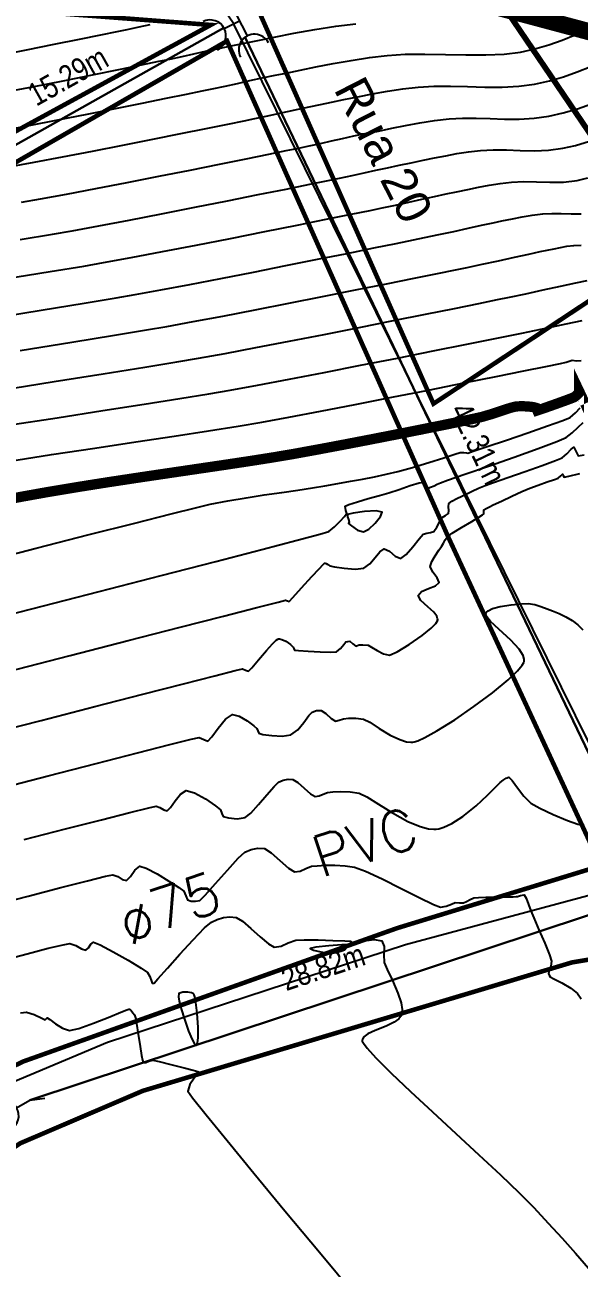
# Model space of a CAD drawing. Extents: x 360931 to 362237, y 7351473 to 7352200.
# Drawn here: x 361569.9 to 361594.2, y 7351687.7 to 7351742 of the extents above; entities that cross this region are included whole.
import ezdxf
from ezdxf.enums import TextEntityAlignment as Align

# ---------------------------------------------------------------- set-up
doc = ezdxf.new("R2010")
doc.units = 0
for name, color, linetype in [('A_Curvas Intermediarias', 37, 'Continuous'), ('A_Curvas Mestras', 32, 'Continuous'), ('AGUA', 3, 'Continuous'), ('LISTAGEM_TEXTO', 7, 'Continuous'), ('PONTOS-Pontos - Água_U', 1, 'Continuous'), ('PS_IND_COMPRIMENTO', 7, 'Continuous'), ('TEXTO', 7, 'Continuous'), ('ZZ-Carimbo Texto', 7, 'Continuous')]:
    doc.layers.add(name, color=color, linetype=linetype)
doc.layers.add('TUBO_PE_80_NTS194_PN_12_5', color=5, linetype='Continuous', lineweight=30)
doc.styles.add('CARIMBO', font='arial.ttf', dxfattribs={"height": 2})
doc.styles.add('ROMANS', font='arial.ttf', dxfattribs={"height": 2})
doc.styles.add('SABESP', font='ROMANS.shx', dxfattribs={"height": 2})
picture_1 = doc.add_image_def('image1.tif', size_in_pixel=(23490, 20550))

# ---------------------------------------------------------------- blocks, each defined once
blk = doc.blocks.new('*U1016')
for p, q in [((-0.135, 0), (0, 0)), ((0, 0), (0.121, -0.049))]:
    blk.add_line(p, q)
blk.add_arc((-0.272, 0), 0.138, 270.0906, 90.0906)
blk = doc.blocks.new('*U1019', base_point=(361544.508, 7351672.666))
for p, q in [((361544.382, 7351672.606), (361544.634, 7351672.77)), ((361544.59, 7351672.562), (361544.508, 7351672.688))]:
    blk.add_line(p, q)
for centre, start, end in [((361544.75, 7351672.845), 122.9683, 302.9683), ((361544.266, 7351672.532), 302.9683, 122.9683), ((361544.665, 7351672.447), 32.9683, 212.9683)]:
    blk.add_arc(centre, 0.138, start, end)

msp = doc.modelspace()

# ---------------------------------------------------------------- linework, layer by layer
at = {"color": 0, "const_width": 0.2}
for points in [[(361556.604, 7351794.872), (361557.809, 7351793.852), (361549.666, 7351782.966), (361539.023, 7351771.445), (361529.286, 7351767.979), (361519.1, 7351770.126), (361511.497, 7351763.389), (361510.073, 7351761.671), (361507.671, 7351761.026), (361501.36, 7351763.093), (361500.898, 7351762.188), (361521.024, 7351751.265), (361541.688, 7351746.488), (361579.439, 7351744.25), (361587.794, 7351725.479), (361608.852, 7351739.389), (361632.208, 7351752.383), (361650.459, 7351795.374), (361692.77, 7351833.923)], [(361515.043, 7351713.363), (361516.663, 7351714.283), (361523.865, 7351718.198), (361533.156, 7351724.22), (361565.571, 7351735.233), (361578.055, 7351742.036), (361541.616, 7351744.816), (361520.401, 7351749.34), (361500.537, 7351761.517), (361499.307, 7351758.019), (361491.741, 7351759.374), (361489.755, 7351760.162), (361489.502, 7351761.296), (361486.949, 7351762.178), (361485.561, 7351762.304), (361483.544, 7351760.855), (361478.971, 7351756.283), (361475.249, 7351751.49), (361471.178, 7351742.74)], [(361418.062, 7351615.73), (361428.57, 7351620.209), (361442.639, 7351627.221), (361466.39, 7351637.679), (361485.303, 7351646.596), (361504.158, 7351656.341), (361520.394, 7351664.733), (361531.732, 7351670.921), (361539.767, 7351676.481), (361564.759, 7351694.257), (361569.859, 7351696.729), (361586.199, 7351702.555), (361595.11, 7351705.284), (361588.465, 7351719.596), (361578.767, 7351741.335), (361566.162, 7351734.098), (361548.463, 7351728.201), (361533.981, 7351723.108), (361524.91, 7351717.088)], [(361543.562, 7351674.222), (361543.693, 7351674.307), (361553.67, 7351681.769), (361564.892, 7351689.923), (361569.727, 7351693.154), (361575.087, 7351695.446), (361593.854, 7351701.059), (361602.658, 7351702.525), (361623.407, 7351674.972), (361623.407, 7351674.972)]]:
    msp.add_lwpolyline(points, dxfattribs=at)
at = {"layer": 'A_Curvas Intermediarias', "flags": 128}
for points, elevation in [([(361568.734, 7351740.702), (361570.005, 7351740.953), (361571.214, 7351741.194), (361572.31, 7351741.416), (361573.241, 7351741.605), (361573.956, 7351741.752), (361574.403, 7351741.844), (361574.918, 7351741.953), (361575.408, 7351742.062)], 52), ([(361568.925, 7351739.076), (361570.266, 7351739.337), (361571.604, 7351739.6), (361572.881, 7351739.856), (361574.042, 7351740.09), (361575.03, 7351740.291), (361575.788, 7351740.446), (361576.261, 7351740.543), (361576.802, 7351740.658), (361577.317, 7351740.772), (361577.824, 7351740.885), (361578.34, 7351740.997), (361578.881, 7351741.108), (361579.378, 7351741.21), (361580.039, 7351741.348), (361580.825, 7351741.508), (361581.694, 7351741.676), (361582.608, 7351741.838), (361583.524, 7351741.98), (361584.404, 7351742.088)], 51), ([(361569.222, 7351735.829), (361570.34, 7351736.033), (361571.577, 7351736.266), (361572.885, 7351736.519), (361574.214, 7351736.78), (361575.519, 7351737.039), (361576.75, 7351737.286), (361577.859, 7351737.51), (361578.798, 7351737.701), (361579.52, 7351737.848), (361579.976, 7351737.942), (361580.473, 7351738.047), (361580.948, 7351738.151), (361581.412, 7351738.255), (361581.877, 7351738.358), (361582.352, 7351738.46), (361582.85, 7351738.561), (361583.329, 7351738.659), (361583.878, 7351738.773), (361584.481, 7351738.896), (361585.123, 7351739.02), (361585.788, 7351739.137), (361586.46, 7351739.24), (361587.125, 7351739.32), (361587.807, 7351739.36), (361588.531, 7351739.361), (361589.28, 7351739.342), (361590.039, 7351739.322), (361590.792, 7351739.32), (361591.523, 7351739.356), (361592.215, 7351739.449), (361592.864, 7351739.595), (361593.483, 7351739.774), (361594.081, 7351739.983), (361594.668, 7351740.215)], 49), ([(361569.782, 7351734.294), (361570.605, 7351734.435), (361571.754, 7351734.645), (361573.034, 7351734.887), (361574.395, 7351735.149), (361575.784, 7351735.422), (361577.151, 7351735.693), (361578.442, 7351735.952), (361579.608, 7351736.187), (361580.596, 7351736.388), (361581.355, 7351736.543), (361581.833, 7351736.641), (361582.352, 7351736.751), (361582.848, 7351736.86), (361583.333, 7351736.968), (361583.818, 7351737.076), (361584.315, 7351737.183), (361584.834, 7351737.288), (361585.385, 7351737.4), (361585.966, 7351737.52), (361586.571, 7351737.641), (361587.196, 7351737.756), (361587.836, 7351737.857), (361588.486, 7351737.936), (361589.059, 7351737.968), (361589.657, 7351737.965), (361590.274, 7351737.945), (361590.905, 7351737.924), (361591.545, 7351737.922), (361592.19, 7351737.957), (361592.833, 7351738.046), (361593.467, 7351738.19), (361594.088, 7351738.371), (361594.703, 7351738.585)], 48), ([(361569.728, 7351732.662), (361571.14, 7351732.896), (361571.988, 7351733.041), (361573.167, 7351733.256), (361574.49, 7351733.506), (361575.904, 7351733.78), (361577.353, 7351734.064), (361578.782, 7351734.347), (361580.135, 7351734.618), (361581.357, 7351734.865), (361582.394, 7351735.075), (361583.19, 7351735.238), (361583.691, 7351735.34), (361584.235, 7351735.455), (361584.758, 7351735.57), (361585.27, 7351735.685), (361585.779, 7351735.797), (361586.292, 7351735.908), (361586.819, 7351736.015), (361587.34, 7351736.12), (361587.839, 7351736.223), (361588.328, 7351736.321), (361588.818, 7351736.411), (361589.32, 7351736.489), (361589.846, 7351736.552), (361590.403, 7351736.58), (361590.987, 7351736.571), (361591.59, 7351736.55), (361592.206, 7351736.539), (361592.829, 7351736.562), (361593.451, 7351736.643), (361594.009, 7351736.773), (361594.609, 7351736.952)], 47), ([(361569.052, 7351730.932), (361571.036, 7351731.256), (361572.498, 7351731.498), (361573.371, 7351731.647), (361574.579, 7351731.868), (361575.946, 7351732.126), (361577.413, 7351732.41), (361578.921, 7351732.706), (361580.412, 7351733.001), (361581.827, 7351733.284), (361583.106, 7351733.542), (361584.192, 7351733.763), (361585.026, 7351733.932), (361585.548, 7351734.04), (361586.132, 7351734.163), (361586.718, 7351734.291), (361587.291, 7351734.417), (361587.838, 7351734.538), (361588.347, 7351734.648), (361588.803, 7351734.742), (361589.297, 7351734.842), (361589.769, 7351734.939), (361590.234, 7351735.029), (361590.708, 7351735.106), (361591.207, 7351735.168), (361591.741, 7351735.191), (361592.303, 7351735.177), (361592.884, 7351735.159), (361593.476, 7351735.169), (361594.07, 7351735.241), (361594.55, 7351735.356)], 46), ([(361569.724, 7351727.813), (361571.981, 7351728.175), (361573.843, 7351728.477), (361575.249, 7351728.708), (361576.136, 7351728.859), (361577.279, 7351729.068), (361578.581, 7351729.313), (361579.992, 7351729.585), (361581.463, 7351729.872), (361582.943, 7351730.164), (361584.384, 7351730.451), (361585.736, 7351730.723), (361586.949, 7351730.967), (361587.975, 7351731.175), (361588.763, 7351731.336), (361589.263, 7351731.438), (361589.928, 7351731.578), (361590.637, 7351731.731), (361591.332, 7351731.883), (361591.958, 7351732.02), (361592.456, 7351732.129), (361592.772, 7351732.195), (361593.067, 7351732.255), (361593.348, 7351732.312), (361593.631, 7351732.362), (361593.928, 7351732.4), (361594.252, 7351732.41)], 44), ([(361568.772, 7351726.062), (361571.203, 7351726.444), (361573.356, 7351726.785), (361575.167, 7351727.075), (361576.576, 7351727.304), (361577.519, 7351727.465), (361578.688, 7351727.679), (361580.027, 7351727.931), (361581.484, 7351728.212), (361583.007, 7351728.509), (361584.544, 7351728.813), (361586.041, 7351729.111), (361587.448, 7351729.393), (361588.712, 7351729.648), (361589.78, 7351729.864), (361590.6, 7351730.031), (361591.121, 7351730.138), (361591.826, 7351730.286), (361592.596, 7351730.451), (361593.353, 7351730.616), (361594.017, 7351730.761), (361594.511, 7351730.869)], 43), ([(361569.189, 7351724.537), (361571.338, 7351724.869), (361573.338, 7351725.178), (361575.142, 7351725.46), (361576.702, 7351725.706), (361577.971, 7351725.912), (361578.902, 7351726.071), (361580.101, 7351726.29), (361581.49, 7351726.553), (361583.01, 7351726.846), (361584.606, 7351727.158), (361586.217, 7351727.476), (361587.786, 7351727.788), (361589.256, 7351728.083), (361590.568, 7351728.347), (361591.664, 7351728.569), (361592.487, 7351728.736), (361592.978, 7351728.837), (361593.601, 7351728.967), (361594.292, 7351729.115)], 42), ([(361569.177, 7351722.961), (361571.098, 7351723.253), (361572.98, 7351723.536), (361574.779, 7351723.807), (361576.453, 7351724.062), (361577.958, 7351724.294), (361579.25, 7351724.501), (361580.285, 7351724.677), (361581.464, 7351724.893), (361582.849, 7351725.155), (361584.373, 7351725.45), (361585.969, 7351725.762), (361587.572, 7351726.079), (361589.114, 7351726.387), (361590.529, 7351726.671), (361591.751, 7351726.917), (361592.712, 7351727.112), (361593.348, 7351727.241), (361593.59, 7351727.291), (361593.727, 7351727.337), (361593.865, 7351727.376), (361594.05, 7351727.354), (361594.254, 7351727.362)], 41), ([(361567.826, 7351718.497), (361570.415, 7351719.162), (361572.74, 7351719.757), (361574.732, 7351720.265), (361576.324, 7351720.667), (361577.447, 7351720.946), (361578.032, 7351721.083), (361578.807, 7351721.233), (361579.601, 7351721.368), (361580.392, 7351721.491), (361581.156, 7351721.603), (361581.869, 7351721.705), (361582.508, 7351721.8), (361583.05, 7351721.889), (361583.611, 7351721.989), (361584.16, 7351722.087), (361584.697, 7351722.185), (361585.221, 7351722.288), (361585.732, 7351722.397), (361586.23, 7351722.514), (361586.882, 7351722.694), (361587.589, 7351722.911), (361588.242, 7351723.12), (361588.734, 7351723.281), (361588.955, 7351723.348), (361589.125, 7351723.347), (361589.237, 7351723.338), (361589.296, 7351723.322), (361589.533, 7351723.401), (361590.145, 7351723.608), (361590.987, 7351723.893), (361591.915, 7351724.211), (361592.785, 7351724.513), (361593.453, 7351724.753), (361593.773, 7351724.882), (361594.007, 7351725.078), (361594.214, 7351725.298)], 39), ([(361567.139, 7351715.722), (361570.238, 7351716.516), (361573.178, 7351717.271), (361575.884, 7351717.968), (361578.278, 7351718.587), (361580.284, 7351719.109), (361581.827, 7351719.514), (361582.83, 7351719.783), (361583.216, 7351719.897), (361583.468, 7351720.091), (361583.713, 7351720.34), (361583.898, 7351720.556), (361583.972, 7351720.649), (361584.01, 7351720.685), (361583.956, 7351720.819), (361583.932, 7351721.007), (361584.094, 7351721.079), (361584.464, 7351721.194), (361584.944, 7351721.33), (361585.435, 7351721.467), (361585.84, 7351721.583), (361586.296, 7351721.733), (361586.775, 7351721.898), (361587.172, 7351722.021), (361587.38, 7351722.047), (361587.462, 7351721.927), (361587.506, 7351721.746), (361587.534, 7351721.605), (361587.585, 7351721.436), (361587.618, 7351721.327), (361587.686, 7351721.29), (361587.641, 7351721.386), (361587.56, 7351721.58), (361587.535, 7351721.732), (361587.66, 7351721.83), (361587.825, 7351721.896), (361587.959, 7351721.961), (361588.096, 7351722.02), (361588.411, 7351722.131), (361589.167, 7351722.393), (361590.193, 7351722.751), (361591.319, 7351723.147), (361592.376, 7351723.525), (361593.192, 7351723.828), (361593.598, 7351723.999), (361593.864, 7351724.201), (361594.126, 7351724.451), (361594.332, 7351724.662)], 38), ([(361569.144, 7351713.764), (361571.901, 7351714.473), (361574.45, 7351715.129), (361576.713, 7351715.711), (361578.611, 7351716.199), (361580.065, 7351716.573), (361580.997, 7351716.812), (361581.328, 7351716.896), (361581.406, 7351716.861), (361581.48, 7351716.832), (361581.647, 7351717.008), (361582.027, 7351717.425), (361582.48, 7351717.921), (361582.801, 7351718.269), (361582.971, 7351718.447), (361583.033, 7351718.508), (361583.046, 7351718.516), (361583.062, 7351718.515), (361583.102, 7351718.497), (361583.172, 7351718.449), (361583.258, 7351718.397), (361583.463, 7351718.354), (361583.885, 7351718.287), (361584.367, 7351718.248), (361584.749, 7351718.291), (361585.01, 7351718.476), (361585.24, 7351718.753), (361585.445, 7351719.011), (361585.631, 7351719.137), (361585.875, 7351719.034), (361586.123, 7351718.819), (361586.364, 7351718.72), (361586.595, 7351718.887), (361586.888, 7351719.228), (361587.165, 7351719.578), (361587.345, 7351719.773), (361587.499, 7351719.823), (361587.663, 7351719.844), (361587.808, 7351719.901), (361587.942, 7351720.084), (361588.073, 7351720.338), (361588.175, 7351720.511), (361588.326, 7351720.595), (361588.455, 7351720.686), (361588.465, 7351720.811), (361588.444, 7351720.973), (361588.466, 7351721.116), (361588.597, 7351721.226), (361588.808, 7351721.331), (361589.031, 7351721.435), (361589.225, 7351721.531), (361589.479, 7351721.652), (361589.765, 7351721.781), (361590.051, 7351721.903), (361590.415, 7351722.037), (361591.043, 7351722.257), (361591.798, 7351722.52), (361592.539, 7351722.78), (361593.127, 7351722.993), (361593.423, 7351723.115), (361593.628, 7351723.293), (361593.809, 7351723.49), (361593.935, 7351723.574), (361594.022, 7351723.402), (361594.121, 7351723.206), (361594.38, 7351723.239)], 37), ([(361568.11, 7351710.987), (361570.632, 7351711.637), (361572.984, 7351712.243), (361575.087, 7351712.784), (361576.862, 7351713.24), (361578.232, 7351713.591), (361579.117, 7351713.816), (361579.44, 7351713.894), (361579.576, 7351713.831), (361579.703, 7351713.783), (361579.848, 7351713.934), (361580.139, 7351714.281), (361580.491, 7351714.694), (361580.756, 7351714.986), (361580.916, 7351715.138), (361580.994, 7351715.193), (361581.022, 7351715.203), (361581.066, 7351715.204), (361581.166, 7351715.179), (361581.332, 7351715.094), (361581.536, 7351714.949), (361581.663, 7351714.842), (361581.69, 7351714.776), (361581.718, 7351714.714), (361581.898, 7351714.695), (361582.32, 7351714.661), (361582.836, 7351714.628), (361583.297, 7351714.614), (361583.554, 7351714.635), (361583.73, 7351714.775), (361583.879, 7351714.962), (361583.956, 7351715.065), (361584.043, 7351715.089), (361584.13, 7351715.096), (361584.267, 7351714.991), (361584.398, 7351714.889), (361584.473, 7351714.91), (361584.549, 7351714.938), (361584.701, 7351714.947), (361584.931, 7351714.93), (361585.088, 7351714.845), (361585.33, 7351714.689), (361585.606, 7351714.545), (361585.867, 7351714.494), (361586.202, 7351714.633), (361586.732, 7351714.951), (361587.305, 7351715.353), (361587.693, 7351715.671), (361587.892, 7351715.876), (361587.963, 7351715.985), (361587.977, 7351716.029), (361587.976, 7351716.08), (361587.937, 7351716.188), (361587.804, 7351716.361), (361587.55, 7351716.598), (361587.243, 7351716.877), (361587.122, 7351717.102), (361587.276, 7351717.266), (361587.577, 7351717.399), (361587.879, 7351717.523), (361588.038, 7351717.659), (361587.962, 7351717.875), (361587.765, 7351718.114), (361587.654, 7351718.362), (361587.72, 7351718.582), (361587.868, 7351718.836), (361588.033, 7351719.072), (361588.147, 7351719.238), (361588.226, 7351719.39), (361588.303, 7351719.534), (361588.404, 7351719.665), (361588.614, 7351719.814), (361589.012, 7351720.062), (361589.464, 7351720.335), (361589.775, 7351720.523), (361589.934, 7351720.62), (361589.988, 7351720.655), (361589.997, 7351720.662), (361590, 7351720.673), (361590.002, 7351720.707), (361589.998, 7351720.774), (361590.001, 7351720.841), (361590.099, 7351720.903), (361590.236, 7351720.973), (361590.405, 7351721.054), (361590.764, 7351721.223), (361591.216, 7351721.433), (361591.662, 7351721.636), (361592.006, 7351721.785), (361592.375, 7351721.925), (361592.768, 7351722.062), (361593.09, 7351722.173), (361593.248, 7351722.232), (361593.358, 7351722.33), (361593.436, 7351722.401), (361593.47, 7351722.335), (361593.505, 7351722.265), (361593.713, 7351722.313), (361594.193, 7351722.433)], 36), ([(361584.038, 7351720.635), (361584.029, 7351720.612), (361584.035, 7351720.542), (361584.075, 7351720.415), (361584.114, 7351720.319), (361584.085, 7351720.248), (361584.209, 7351720.143), (361584.477, 7351719.958), (361584.737, 7351719.877), (361584.962, 7351720.003), (361585.247, 7351720.261), (361585.479, 7351720.543), (361585.544, 7351720.743), (361585.282, 7351720.802), (361584.778, 7351720.772), (361584.28, 7351720.699), (361584.038, 7351720.635)], 38), ([(361569.892, 7351706.425), (361571.705, 7351706.894), (361573.276, 7351707.298), (361574.517, 7351707.614), (361575.342, 7351707.82), (361575.663, 7351707.891), (361575.834, 7351707.825), (361575.996, 7351707.723), (361576.149, 7351707.687), (361576.294, 7351707.832), (361576.493, 7351708.124), (361576.726, 7351708.42), (361576.975, 7351708.576), (361577.341, 7351708.478), (361577.823, 7351708.203), (361578.257, 7351707.905), (361578.474, 7351707.732), (361578.536, 7351707.572), (361578.603, 7351707.432), (361578.824, 7351707.371), (361579.205, 7351707.337), (361579.565, 7351707.391), (361579.809, 7351707.588), (361580.147, 7351707.959), (361580.508, 7351708.387), (361580.822, 7351708.754), (361581.018, 7351708.944), (361581.22, 7351709.03), (361581.436, 7351709.072), (361581.647, 7351709.056), (361581.858, 7351708.923), (361582.14, 7351708.675), (361582.417, 7351708.431), (361582.615, 7351708.308), (361582.79, 7351708.334), (361582.969, 7351708.42), (361583.159, 7351708.486), (361583.392, 7351708.509), (361583.748, 7351708.524), (361584.154, 7351708.512), (361584.538, 7351708.458), (361584.878, 7351708.297), (361585.388, 7351707.979), (361586.008, 7351707.592), (361586.676, 7351707.223), (361587.205, 7351706.998), (361587.578, 7351706.9), (361587.808, 7351706.879), (361587.916, 7351706.884), (361588.023, 7351706.9), (361588.247, 7351706.963), (361588.599, 7351707.126), (361589.08, 7351707.437), (361589.66, 7351707.906), (361590.163, 7351708.374), (361590.533, 7351708.743), (361590.712, 7351708.917), (361590.843, 7351709.021), (361590.97, 7351709.118), (361591.092, 7351709.151), (361591.233, 7351709.009), (361591.461, 7351708.692), (361591.744, 7351708.322), (361592.053, 7351708.023), (361592.442, 7351707.798), (361593.022, 7351707.522), (361593.656, 7351707.259), (361594.112, 7351707.102), (361594.378, 7351707.036)], 34), ([(361568.461, 7351703.541), (361570.074, 7351703.961), (361571.506, 7351704.332), (361572.664, 7351704.628), (361573.452, 7351704.822), (361573.775, 7351704.89), (361573.985, 7351704.809), (361574.183, 7351704.683), (361574.372, 7351704.639), (361574.552, 7351704.81), (361574.738, 7351705.094), (361574.952, 7351705.263), (361575.234, 7351705.174), (361575.705, 7351704.927), (361576.228, 7351704.615), (361576.666, 7351704.333), (361576.88, 7351704.177), (361576.959, 7351703.971), (361577.045, 7351703.791), (361577.193, 7351703.739), (361577.388, 7351703.73), (361577.571, 7351703.769), (361577.812, 7351704), (361578.261, 7351704.501), (361578.787, 7351705.097), (361579.26, 7351705.616), (361579.549, 7351705.884), (361579.825, 7351706), (361580.118, 7351706.058), (361580.405, 7351706.036), (361580.693, 7351705.854), (361581.076, 7351705.517), (361581.454, 7351705.185), (361581.723, 7351705.018), (361581.962, 7351705.053), (361582.205, 7351705.17), (361582.463, 7351705.26), (361582.701, 7351705.286), (361583.058, 7351705.306), (361583.484, 7351705.311), (361583.928, 7351705.286), (361584.342, 7351705.222), (361584.826, 7351705.042), (361585.551, 7351704.705), (361586.378, 7351704.295), (361587.171, 7351703.897), (361587.792, 7351703.593), (361588.104, 7351703.468), (361588.343, 7351703.511), (361588.576, 7351703.609), (361588.749, 7351703.672), (361588.927, 7351703.665), (361589.104, 7351703.664), (361589.238, 7351703.721), (361589.394, 7351703.808), (361589.561, 7351703.875), (361589.769, 7351703.896), (361590.079, 7351703.904), (361590.407, 7351703.906), (361590.668, 7351703.909), (361590.978, 7351703.919), (361591.278, 7351703.929), (361591.414, 7351703.934), (361591.472, 7351703.937), (361591.595, 7351703.984), (361591.764, 7351704.006), (361591.844, 7351703.866), (361591.944, 7351703.593), (361592.048, 7351703.31), (361592.18, 7351703.004), (361592.406, 7351702.484), (361592.657, 7351701.896), (361592.863, 7351701.39), (361592.953, 7351701.114), (361592.925, 7351700.897), (361592.859, 7351700.685), (361592.823, 7351700.575), (361592.854, 7351700.501), (361592.897, 7351700.432), (361593.056, 7351700.348), (361593.407, 7351700.162), (361593.803, 7351699.926), (361594.095, 7351699.695), (361594.249, 7351699.467)], 33), ([(361568.923, 7351701.148), (361570.028, 7351701.439), (361570.947, 7351701.676), (361571.595, 7351701.834), (361571.887, 7351701.888), (361572.154, 7351701.796), (361572.406, 7351701.65), (361572.594, 7351701.59), (361572.713, 7351701.692), (361572.813, 7351701.854), (361572.928, 7351701.95), (361573.214, 7351701.832), (361573.783, 7351701.528), (361574.445, 7351701.151), (361575.009, 7351700.811), (361575.285, 7351700.622), (361575.387, 7351700.443), (361575.458, 7351700.246), (361575.487, 7351700.151), (361575.576, 7351700.147), (361575.742, 7351700.334), (361576.156, 7351700.803), (361576.709, 7351701.42), (361577.288, 7351702.052), (361577.782, 7351702.564), (361578.08, 7351702.823), (361578.338, 7351702.94), (361578.614, 7351703.018), (361578.893, 7351703.047), (361579.163, 7351703.016), (361579.441, 7351702.855), (361579.812, 7351702.541), (361580.212, 7351702.18), (361580.574, 7351701.874), (361580.831, 7351701.728), (361581.134, 7351701.773), (361581.441, 7351701.92), (361581.768, 7351702.034), (361582.144, 7351702.049), (361582.745, 7351702.041), (361583.395, 7351702.02), (361583.921, 7351701.998), (361584.146, 7351701.986), (361584.22, 7351701.949), (361584.294, 7351701.917), (361584.405, 7351701.948), (361584.498, 7351701.981), (361584.552, 7351701.965), (361584.768, 7351702.009), (361585.201, 7351702.061), (361585.539, 7351701.998), (361585.633, 7351701.755), (361585.626, 7351701.41), (361585.643, 7351701.057), (361585.768, 7351700.746), (361585.995, 7351700.269), (361586.236, 7351699.719), (361586.378, 7351699.289), (361586.425, 7351699.004), (361586.417, 7351698.843), (361586.399, 7351698.773), (361586.37, 7351698.71), (361586.279, 7351698.594), (361586.075, 7351698.443), (361585.722, 7351698.273), (361585.245, 7351698.085), (361584.917, 7351697.931), (361584.747, 7351697.802), (361584.686, 7351697.704), (361584.673, 7351697.651), (361584.678, 7351697.619), (361584.727, 7351697.522), (361584.893, 7351697.304), (361585.27, 7351696.894), (361585.946, 7351696.221), (361586.795, 7351695.414), (361587.757, 7351694.52), (361588.773, 7351693.583), (361589.782, 7351692.651), (361590.726, 7351691.771), (361591.545, 7351690.988), (361592.18, 7351690.348), (361592.815, 7351689.668), (361593.421, 7351689.005), (361594.004, 7351688.351), (361594.573, 7351687.699)], 32), ([(361583.435, 7351701.482), (361583.461, 7351701.486), (361583.524, 7351701.498), (361583.637, 7351701.524), (361583.789, 7351701.564), (361583.909, 7351701.612), (361584.004, 7351701.723), (361584.046, 7351701.828), (361583.781, 7351701.826), (361583.217, 7351701.788), (361582.654, 7351701.73), (361582.396, 7351701.668), (361582.55, 7351701.587), (361582.866, 7351701.515), (361583.102, 7351701.476), (361583.269, 7351701.468), (361583.435, 7351701.482)], 32), ([(361576.697, 7351699.266), (361576.699, 7351699.26), (361576.705, 7351699.236), (361576.71, 7351699.219), (361576.766, 7351699.03), (361576.905, 7351698.581), (361577.088, 7351698.05), (361577.237, 7351697.684), (361577.338, 7351697.503), (361577.395, 7351697.448), (361577.42, 7351697.444), (361577.441, 7351697.458), (361577.473, 7351697.539), (361577.5, 7351697.769), (361577.5, 7351698.211), (361577.459, 7351698.847), (361577.406, 7351699.303), (361577.361, 7351699.55), (361577.33, 7351699.648), (361577.315, 7351699.671), (361577.287, 7351699.694), (361577.208, 7351699.728), (361577.054, 7351699.756), (361576.837, 7351699.754), (361576.663, 7351699.702), (361576.64, 7351699.557), (361576.672, 7351699.364), (361576.697, 7351699.266)], 31), ([(361569.738, 7351698.852), (361569.999, 7351698.887), (361570.34, 7351698.787), (361570.665, 7351698.625), (361570.817, 7351698.542), (361570.861, 7351698.59), (361570.905, 7351698.636), (361571.012, 7351698.556), (361571.262, 7351698.374), (361571.577, 7351698.187), (361571.879, 7351698.087), (361572.281, 7351698.174), (361572.93, 7351698.406), (361573.64, 7351698.687), (361574.127, 7351698.883), (361574.381, 7351698.98), (361574.476, 7351699.01), (361574.497, 7351699.012), (361574.524, 7351699), (361574.58, 7351698.955), (361574.654, 7351698.861), (361574.713, 7351698.768), (361574.752, 7351698.681), (361574.783, 7351698.59), (361574.813, 7351698.385), (361574.878, 7351697.925), (361574.961, 7351697.378), (361575.028, 7351696.992), (361575.074, 7351696.787), (361575.1, 7351696.712), (361575.111, 7351696.697), (361575.14, 7351696.685), (361575.212, 7351696.69), (361575.343, 7351696.737), (361575.529, 7351696.784), (361575.797, 7351696.729), (361576.309, 7351696.603), (361576.889, 7351696.451), (361577.287, 7351696.344), (361577.488, 7351696.288), (361577.556, 7351696.267), (361577.565, 7351696.263), (361577.563, 7351696.257), (361577.545, 7351696.236), (361577.498, 7351696.192), (361577.447, 7351696.144), (361577.331, 7351696.002), (361577.137, 7351695.717), (361577.047, 7351695.431), (361577.261, 7351695.133), (361577.854, 7351694.389), (361578.766, 7351693.272), (361579.934, 7351691.853), (361581.3, 7351690.204), (361582.803, 7351688.398), (361584.381, 7351686.506)], 31)]:
    msp.add_lwpolyline(points, dxfattribs=dict(at, elevation=elevation))
at = {"layer": 'A_Curvas Mestras', "flags": 128}
for points, elevation in [([(361568.927, 7351737.421), (361570.12, 7351737.646), (361571.374, 7351737.888), (361572.644, 7351738.138), (361573.887, 7351738.384), (361575.056, 7351738.619), (361576.109, 7351738.832), (361577, 7351739.013), (361577.685, 7351739.153), (361578.118, 7351739.242), (361578.685, 7351739.363), (361579.226, 7351739.482), (361579.757, 7351739.601), (361580.298, 7351739.719), (361580.866, 7351739.835), (361581.353, 7351739.934), (361581.958, 7351740.06), (361582.653, 7351740.202), (361583.408, 7351740.348), (361584.198, 7351740.488), (361584.992, 7351740.61), (361585.764, 7351740.704), (361586.56, 7351740.752), (361587.421, 7351740.76), (361588.317, 7351740.745), (361589.215, 7351740.727), (361590.082, 7351740.726), (361590.887, 7351740.761), (361591.597, 7351740.852), (361592.23, 7351740.994), (361592.834, 7351741.169), (361593.417, 7351741.372), (361593.99, 7351741.599), (361594.562, 7351741.845)], 50), ([(361568.314, 7351729.194), (361570.636, 7351729.57), (361572.523, 7351729.879), (361573.916, 7351730.11), (361574.753, 7351730.253), (361575.871, 7351730.457), (361577.135, 7351730.695), (361578.5, 7351730.958), (361579.917, 7351731.235), (361581.342, 7351731.516), (361582.726, 7351731.792), (361584.023, 7351732.052), (361585.187, 7351732.287), (361586.169, 7351732.486), (361586.925, 7351732.64), (361587.406, 7351732.739), (361588.03, 7351732.87), (361588.677, 7351733.011), (361589.311, 7351733.15), (361589.898, 7351733.279), (361590.402, 7351733.388), (361590.787, 7351733.468), (361591.242, 7351733.561), (361591.675, 7351733.648), (361592.109, 7351733.725), (361592.568, 7351733.784), (361592.963, 7351733.801), (361593.379, 7351733.791), (361593.81, 7351733.777), (361594.248, 7351733.785)], 45), ([(361568.626, 7351708.61), (361570.94, 7351709.207), (361573.048, 7351709.751), (361574.857, 7351710.215), (361576.272, 7351710.577), (361577.202, 7351710.811), (361577.552, 7351710.893), (361577.747, 7351710.801), (361577.926, 7351710.735), (361578.095, 7351710.919), (361578.379, 7351711.302), (361578.705, 7351711.691), (361578.999, 7351711.89), (361579.304, 7351711.823), (361579.647, 7351711.623), (361579.934, 7351711.405), (361580.069, 7351711.287), (361580.113, 7351711.175), (361580.161, 7351711.073), (361580.339, 7351711.028), (361580.723, 7351710.97), (361581.175, 7351710.948), (361581.56, 7351711.013), (361581.859, 7351711.228), (361582.13, 7351711.546), (361582.348, 7351711.845), (361582.487, 7351712.004), (361582.685, 7351712.077), (361582.889, 7351712.076), (361583.081, 7351711.942), (361583.325, 7351711.724), (361583.507, 7351711.598), (361583.675, 7351711.641), (361583.854, 7351711.712), (361584.072, 7351711.731), (361584.402, 7351711.734), (361584.735, 7351711.694), (361585.004, 7351711.556), (361585.414, 7351711.29), (361585.905, 7351710.993), (361586.316, 7351710.797), (361586.615, 7351710.707), (361586.803, 7351710.686), (361586.891, 7351710.689), (361586.952, 7351710.699), (361587.107, 7351710.749), (361587.417, 7351710.889), (361587.945, 7351711.18), (361588.726, 7351711.667), (361589.562, 7351712.24), (361590.369, 7351712.839), (361591.06, 7351713.409), (361591.473, 7351713.804), (361591.672, 7351714.045), (361591.742, 7351714.174), (361591.756, 7351714.227), (361591.757, 7351714.307), (361591.71, 7351714.479), (361591.535, 7351714.757), (361591.173, 7351715.148), (361590.65, 7351715.626), (361590.293, 7351715.963), (361590.125, 7351716.169), (361590.084, 7351716.278), (361590.089, 7351716.322), (361590.109, 7351716.361), (361590.184, 7351716.433), (361590.368, 7351716.524), (361590.706, 7351716.618), (361591.194, 7351716.694), (361591.644, 7351716.733), (361591.938, 7351716.741), (361592.219, 7351716.702), (361592.487, 7351716.616), (361592.762, 7351716.512), (361593.004, 7351716.422), (361593.285, 7351716.307), (361593.579, 7351716.168), (361593.86, 7351716.003), (361594.105, 7351715.811), (361594.327, 7351715.596)], 35)]:
    msp.add_lwpolyline(points, dxfattribs=dict(at, elevation=elevation))
at = {"layer": 'A_Curvas Mestras', "const_width": 0.45, "elevation": 40, "flags": 128}
msp.add_lwpolyline([(361568.659, 7351721.194), (361569.749, 7351721.408), (361570.937, 7351721.621), (361572.196, 7351721.831), (361573.5, 7351722.038), (361574.822, 7351722.239), (361576.136, 7351722.434), (361577.417, 7351722.623), (361578.636, 7351722.803), (361579.769, 7351722.974), (361580.788, 7351723.134), (361581.667, 7351723.283), (361582.706, 7351723.472), (361583.83, 7351723.683), (361584.99, 7351723.906), (361586.135, 7351724.13), (361587.217, 7351724.344), (361588.185, 7351724.539), (361588.99, 7351724.704), (361589.581, 7351724.829), (361589.91, 7351724.903), (361590.337, 7351725.027), (361590.768, 7351725.171), (361591.146, 7351725.295), (361591.41, 7351725.362), (361591.703, 7351725.371), (361591.99, 7351725.352), (361592.133, 7351725.336), (361592.216, 7351725.318), (361592.286, 7351725.296), (361592.31, 7351725.238), (361592.333, 7351725.185), (361592.58, 7351725.267), (361593.118, 7351725.458), (361593.668, 7351725.656), (361593.948, 7351725.765), (361594.077, 7351725.871), (361594.156, 7351725.951), (361594.156, 7351726.041), (361594.248, 7351725.848), (361594.417, 7351725.481)], dxfattribs=at)
at = {"layer": 'AGUA', "color": 3}
msp.add_lwpolyline([(361601.154, 7351705.751), (361586.574, 7351701.831), (361573.544, 7351697.551), (361568.294, 7351695.351), (361562.824, 7351692.101)], dxfattribs=at)
at = {"layer": 'LISTAGEM_TEXTO', "color": 3, "const_width": 0.75, "elevation": 82}
msp.add_lwpolyline([(361829.1, 7351718.527), (361715.748, 7351825.073), (361671.383, 7351785.878), (361640.158, 7351744.645), (361608.029, 7351738.154), (361582.697, 7351744.921), (361529.543, 7351754.638), (361523.7, 7351756.873)], dxfattribs=at)
at = {"layer": 'LISTAGEM_TEXTO', "color": 1, "const_width": 0.25}
msp.add_lwpolyline([(361497.606, 7351757.563), (361499.953, 7351757.699), (361502.155, 7351762.687), (361508.758, 7351760.449), (361587.509, 7351747.783), (361598.302, 7351731.89), (361607.226, 7351712.676), (361607.517, 7351706.641), (361612.363, 7351699.685), (361626.72, 7351685.556), (361635.21, 7351683.055), (361627.826, 7351675.837), (361628.057, 7351674.84), (361628.057, 7351672.814), (361630.576, 7351671.183), (361645.006, 7351653.806), (361645.336, 7351647.693), (361637.323, 7351647.869), (361625.309, 7351667.255), (361603.454, 7351662.847), (361583.763, 7351650.328), (361571.22, 7351645.425), (361575.038, 7351633.182), (361566.424, 7351629.913)], dxfattribs=at)
at = {"layer": 'LISTAGEM_TEXTO'}
msp.add_lwpolyline([(361597.745, 7351704.268), (361579.054, 7351742.092), (361578.075, 7351743.546)], dxfattribs=at)
at = {"layer": 'TUBO_PE_80_NTS194_PN_12_5', "linetype": 'Continuous'}
for points in [[(361578.624, 7351741.911), (361566.457, 7351735.082)], [(361597.227, 7351704.693), (361579.557, 7351741.493)], [(361570.15, 7351695.038), (361596.725, 7351703.836)]]:
    msp.add_lwpolyline(points, dxfattribs=at)

# ---------------------------------------------------------------- block references
at = {"layer": 'PONTOS-Pontos - Água_U', "xscale": 5, "yscale": 5, "zscale": 5}
for name, p, rotation in [('*U1019', (361579.2, 7351742.234), 264.0931475734672), ('*U1016', (361570.15, 7351695.038), 29.58467249683919)]:
    msp.add_blockref(name, p, dxfattribs=dict(at, rotation=rotation))

# ---------------------------------------------------------------- texts
at = {"layer": 'PS_IND_COMPRIMENTO', "style": 'ROMANS', "width": 0.8}
for s, rotation, p in [('15.29m', 29.3034, (361571.806, 7351739.805)), ('42.31m', 295.6493, (361589.744, 7351723.742)), ('28.82m', 18.3168, (361582.966, 7351700.861))]:
    msp.add_text(s, height=1, rotation=rotation, dxfattribs=at).set_placement(p, align=Align.MIDDLE_CENTER)
at = {"layer": 'TEXTO', "color": 2, "style": 'SABESP'}
msp.add_text('ø75   PVC', height=1.8, rotation=18.184, dxfattribs=at).set_placement((361580.534, 7351704.921), align=Align.MIDDLE_CENTER)
at = {"layer": 'ZZ-Carimbo Texto', "style": 'CARIMBO'}
msp.add_text('Rua 20', height=1.5, rotation=297.0861, dxfattribs=at).set_placement((361585.618, 7351736.57), align=Align.MIDDLE_CENTER)

# ---------------------------------------------------------------- pictures from other files: only their frames are drawn
at = {"lineweight": 30}
image = msp.add_image(picture_1, insert=(361177.259, 7351517.423, -3.228), size_in_units=(579.285, 506.782), dxfattribs=dict(at, fade=58))
image.dxf.flags = 15

doc.saveas('drawing.dxf')
